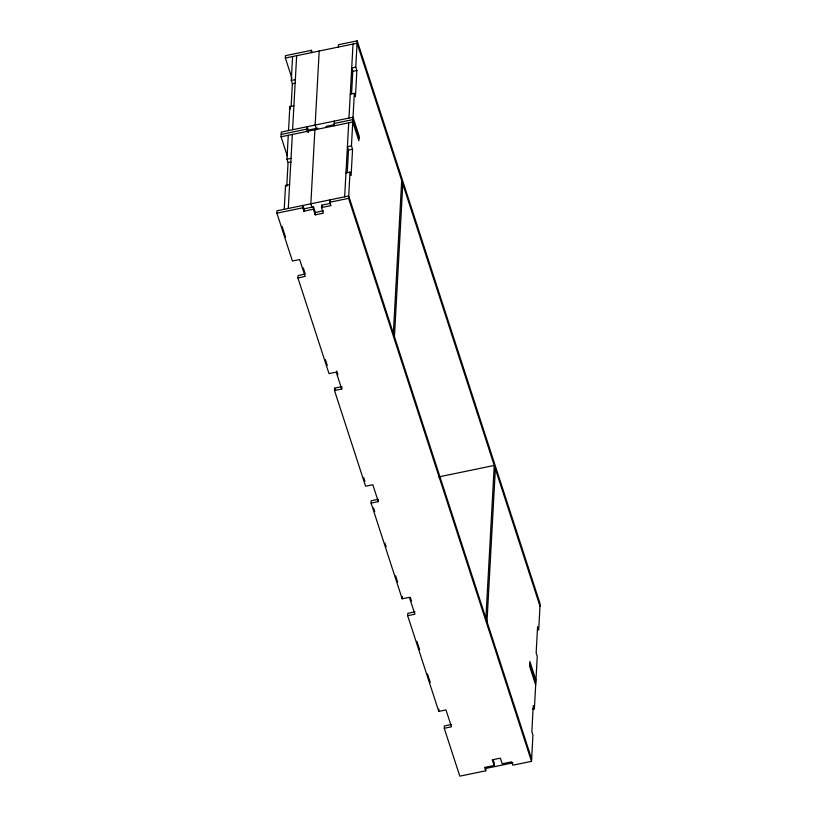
<?xml version="1.0" encoding="UTF-8"?>
<svg xmlns="http://www.w3.org/2000/svg" width="817" height="817" viewBox="0 0 817 817"><rect width="100%" height="100%" fill="white"/><g stroke="black" fill="none" stroke-linecap="round" stroke-linejoin="round"><path stroke-width="1.23" d="M512.923 762.843L485.86 768.429L485.727 770.799L459.797 776.15L444.254 728.294L451.464 726.803L445.98 709.922L438.76 711.403L407.673 615.701L414.883 614.21L409.399 597.319L402.178 598.81L371.081 503.109L378.302 501.618L372.807 484.726L365.597 486.217L334.5 390.506L341.71 389.025L336.226 372.133L329.016 373.624L297.919 277.913L305.129 276.422L299.645 259.54L292.425 261.021L276.881 213.176L277.004 210.806L348.716 195.998L531.632 758.983M281.058 136.776L281.314 132.048L353.015 117.239L359.123 136.01L358.857 140.738L352.76 121.968L281.058 136.776L287.318 156.057M291.975 78.361L285.368 58.017L285.49 55.658L311.43 50.307L312.155 52.554M284.224 209.315L285.531 185.428L289.586 184.591M286.767 186.307L288.064 162.552L286.961 159.182L288.268 135.285M288.534 130.567L289.841 106.67L293.895 105.832M291.138 106.302L292.374 83.794L291.271 80.423L292.578 56.526M288.278 208.478L292.343 134.448M292.588 129.719L296.653 55.689M297.919 277.913L298.042 275.554L305.262 274.063L303.301 268.027M303.904 211.195L302.811 207.814L302.944 205.455L304.036 208.835L303.904 211.195L313.381 209.244L313.503 206.875L304.036 208.835M306.988 131.425L307.243 126.696L308.346 130.077L308.213 132.436L307.121 129.055L281.191 134.417M311.297 52.666L311.43 50.307M314.892 129.791L310.848 203.821L311.941 207.201M319.202 51.032L315.148 125.062L316.25 128.443M329.915 203.494L321.622 205.2L321.5 207.559L323.328 213.196L315.209 214.871L315.331 212.502L313.503 206.875M321.5 207.559L330.967 205.608L329.864 202.228L329.997 199.869M334.051 125.838L334.306 121.11M338.35 47.08L338.483 44.71L357.203 40.85L540.119 603.824L538.689 630.081L537.586 626.7L536.156 652.957L537.249 656.337L534.379 708.839L532.357 709.258M344.651 196.836L348.716 122.805M348.961 118.087L353.026 44.047M334.5 390.506L334.633 388.146L340.638 386.911M347.266 172.581L348.491 150.073L347.399 146.703L351.453 145.855L354.323 93.352L350.279 94.19M351.576 93.822L352.801 71.314L351.708 67.944L355.763 67.106L357.203 40.85M485.727 770.799L484.634 767.418L494.101 765.458L492.273 759.83L500.392 758.156L502.22 763.783L511.697 761.832L512.79 765.202L531.51 761.342L348.583 198.368L350.023 172.111L345.969 172.949M351.453 145.855L352.556 149.235L351.116 175.492L350.023 172.111M355.763 67.106L356.866 70.476L355.426 96.733L354.323 93.352M341.71 389.025L341.843 386.655M371.081 503.109L371.214 500.739L378.424 499.248L378.302 501.618M393.345 333.367L401.698 180.577M394.448 336.747L402.801 183.958M402.178 598.81L402.311 596.451M407.673 615.701L407.795 613.342L415.016 611.851M438.76 711.403L438.892 709.044M444.254 728.294L444.387 725.935L451.597 724.444M485.901 618.234L494.265 465.445L438.627 476.934M487.003 621.614L495.357 468.825M494.101 765.458L494.234 763.098L493.141 759.718M531.51 761.342L532.939 735.086L531.847 731.715L533.276 705.459L534.379 708.839M285.368 58.017L357.07 43.209L539.996 606.194M291.271 80.423L295.335 79.586M292.374 83.794L295.417 83.171M352.801 71.314L356.866 70.476M334.173 123.469L352.893 119.609L358.99 138.369M308.346 130.077L317.813 128.116M325.932 126.441L334.214 124.735M286.961 159.182L291.026 158.335M288.064 162.552L291.107 161.929M348.491 150.073L352.556 149.235M276.881 213.176L302.811 207.814M329.864 202.228L348.583 198.368M315.331 212.502L323.45 210.827M535.942 680.224L529.845 661.453L529.59 666.182L535.686 684.952M529.712 663.823L535.809 682.583M289.841 106.67L290.566 108.927M321.622 205.2L322.358 207.457M313.381 209.244L315.209 214.871M336.747 370.979L337.921 374.594M410.308 597.37L411.482 600.995M282.059 226.36L285.562 237.124M325.37 359.664L327.26 365.465M334.633 388.146L335.419 390.567M363.759 477.792L364.933 481.427M373.573 508.011L374.758 511.646M384.991 543.142L386.175 546.777M395.622 575.852L397.583 581.908M416.874 641.263L419.621 649.74M427.485 673.943L430.242 682.42"/></g></svg>
